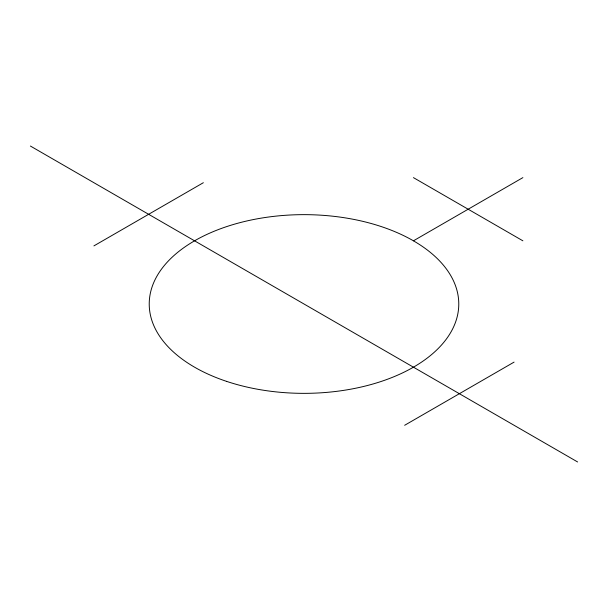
<?xml version="1.0" encoding="UTF-8"?>
<svg xmlns="http://www.w3.org/2000/svg" width="608" height="608" viewBox="0 0 608 608"><rect width="100%" height="100%" fill="white"/><g stroke="black" fill="none" stroke-linecap="round" stroke-linejoin="round"><path stroke-width="0.91" d="M93.913 245.89L203.353 182.712M413.44 240.814L522.88 177.627M404.647 425.288L514.087 362.11M413.44 177.627L522.88 240.814M30.4 146.042L577.6 461.958M226.617 381.383A154.774 89.353 0 0 0 458.774 304A154.774 89.353 0 0 0 226.617 226.617A154.774 89.353 0 0 0 226.617 381.383"/></g></svg>
